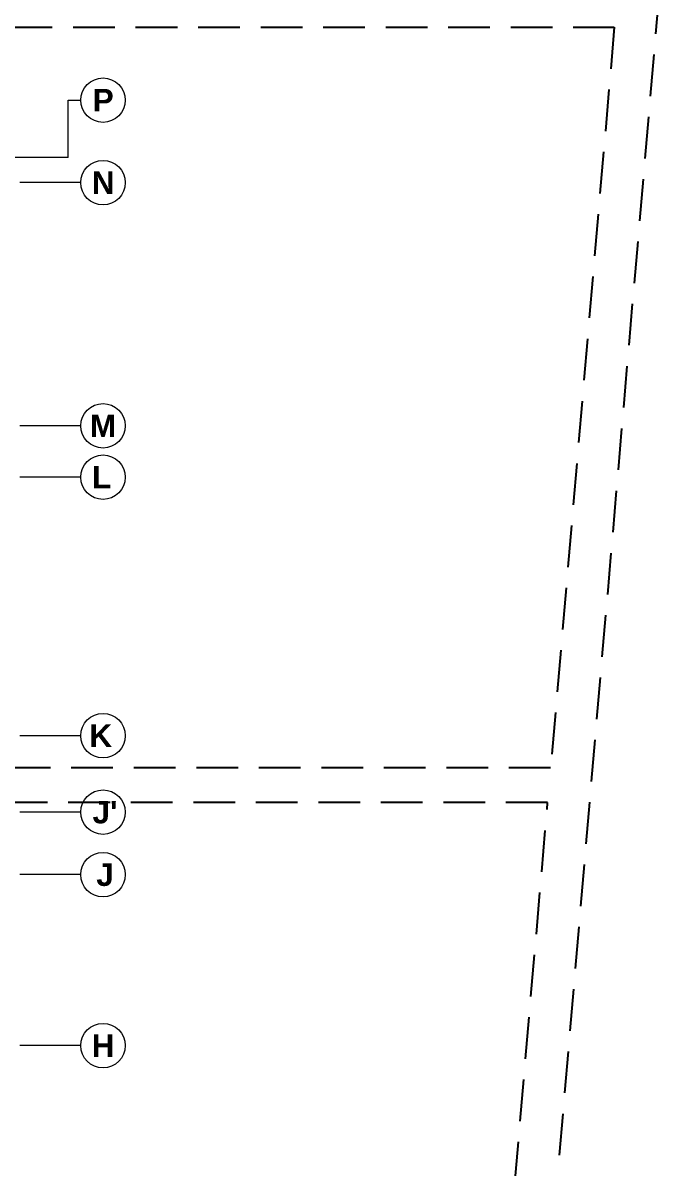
# Model space of a CAD drawing. Header units: millimetres. Extents: x -545754 to 527377, y 134623 to 1871324.
# Drawn here: x 474340 to 478919, y 162844 to 171085 of the extents above; entities that cross this region are included whole.
import ezdxf
from ezdxf.enums import TextEntityAlignment as Align
from ezdxf.xclip import XClip

# ---------------------------------------------------------------- set-up
doc = ezdxf.new("R2010")
doc.units = ezdxf.units.MM
doc.header["$XCLIPFRAME"] = 0
for name, pattern in [('PLINTH BEAM & PILE CAP LEVEL DRAWING   1605.2024$0$CENTER', [2, 1.25, -0.25, 0.25, -0.25]), ('PLINTH BEAM & PILE CAP LEVEL DRAWING   1605.2024$0$DASHDOT', [25.4, 12.7, -6.35, 0, -6.35]), ('PLINTH BEAM & PILE CAP LEVEL DRAWING   1605.2024$0$DASHED', [0.75, 0.5, -0.25])]:
    doc.linetypes.add(name, pattern=pattern)
doc.layers.add('PLINTH BEAM & PILE CAP LEVEL DRAWING   1605.2024$0$A-GRID', color=35, linetype='PLINTH BEAM & PILE CAP LEVEL DRAWING   1605.2024$0$DASHDOT', lineweight=5)
doc.styles.add('PLINTH BEAM & PILE CAP LEVEL DRAWING   1605.2024$0$BOLD', font='arialbd.ttf')

# ---------------------------------------------------------------- blocks, each defined once
blk = doc.blocks.new('PLINTH BEAM & PILE CAP LEVEL DRAWING   1605.2024$0$ngfgrid')
at = {"layer": 'PLINTH BEAM & PILE CAP LEVEL DRAWING   1605.2024$0$A-GRID', "linetype": 'PLINTH BEAM & PILE CAP LEVEL DRAWING   1605.2024$0$CENTER', "ltscale": 35}
for p, q in [((78535.75, -147772.19), (75464.53, -147772.19)), ((78544.86, -147790.19), (75455.42, -147790.19)), ((78544.86, -147965.19), (75455.42, -147965.19)), ((78544.86, -148002.18), (75455.42, -148002.18)), ((78544.86, -148188.19), (75455.42, -148188.19)), ((78544.86, -148243.19), (75455.42, -148243.19)), ((78544.86, -148288.19), (75455.42, -148288.19)), ((78544.86, -148411.19), (75455.42, -148411.19))]:
    blk.add_line(p, q, dxfattribs=at)
blk.add_lwpolyline([(78535.75, -147772.19), (78535.75, -147730.86), (78544.86, -147730.86)], dxfattribs=at)
at = {"layer": 'PLINTH BEAM & PILE CAP LEVEL DRAWING   1605.2024$0$A-GRID', "linetype": 'Continuous'}
for centre in [(78560.86, -147730.86), (78560.86, -147790.19), (78560.86, -147965.19), (78560.86, -148002.18), (78560.86, -148188.19), (78560.86, -148243.19), (78560.86, -148288.19), (78560.86, -148411.19)]:
    blk.add_circle(centre, 16, dxfattribs=at)
at = {"layer": 'PLINTH BEAM & PILE CAP LEVEL DRAWING   1605.2024$0$A-GRID', "color": 32, "style": 'PLINTH BEAM & PILE CAP LEVEL DRAWING   1605.2024$0$BOLD'}
for s, p in [('P', (78560.99, -147730.86)), ('N', (78560.99, -147790.19)), ('M', (78560.86, -147965.19)), ('L', (78559.81, -148002.18)), ('K', (78559.21, -148188.19)), ("J'", (78562.31, -148243.19)), ('J', (78562.31, -148288.19)), ('H', (78560.94, -148411.19))]:
    blk.add_text(s, height=16.2, dxfattribs=at).set_placement(p, align=Align.MIDDLE_CENTER)
blk = doc.blocks.new('PLINTH BEAM & PILE CAP LEVEL DRAWING   1605.2024')
at = {"color": 32, "linetype": 'PLINTH BEAM & PILE CAP LEVEL DRAWING   1605.2024$0$DASHED', "ltscale": 60}
for points in [[(55379.27, -148809.37), (55379.27, -147955.19), (55442.27, -147955.19), (55442.27, -147267.37), (56029.04, -147267.37), (56029.04, -147653.22), (55929.68, -148809.37), (55379.27, -148809.37)], [(55399.27, -147985.19), (55472.27, -147985.19), (55472.27, -147678.37), (55996.77, -147678.37), (55950.96, -148211.37), (55399.27, -148211.37), (55399.27, -147985.19)], [(55399.27, -148507.36), (55409.27, -148507.36), (55409.27, -148779.37), (55902.14, -148779.37), (55948.81, -148236.37), (55399.27, -148236.37), (55399.27, -148507.36)]]:
    blk.add_lwpolyline(points, close=True, dxfattribs=at)
at = {"layer": 'PLINTH BEAM & PILE CAP LEVEL DRAWING   1605.2024$0$A-GRID'}
blk.add_blockref('PLINTH BEAM & PILE CAP LEVEL DRAWING   1605.2024$0$ngfgrid', (-22932.09, 0), dxfattribs=at)

msp = doc.modelspace()

# ---------------------------------------------------------------- block references
at = {"color": 1}
ref = msp.add_blockref('PLINTH BEAM & PILE CAP LEVEL DRAWING   1605.2024', (-81371.5, 1647838), dxfattribs=dict(at, xscale=10, yscale=10, zscale=10))
XClip(ref).set_block_clipping_path([(52196.5926527644, -151321.454333998), (56330.4792790419, -146541.7518497292)])

doc.saveas('drawing.dxf')
